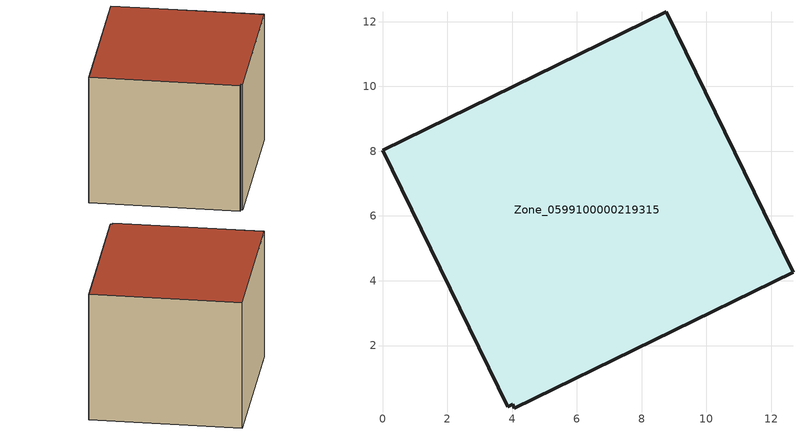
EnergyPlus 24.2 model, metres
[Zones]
Zone_0599100000219315
 floor ground (C_G): 4.02,0.19 3.87,0.12 0,8.03 8.75,12.3 12.67,4.26 4.07,0.07 z0
 wall outside (C_F): 12.67,4.26 8.75,12.3 0,8.03 3.87,0.12 4.02,0.19 4.07,0.07 12.67,4.26 z0:8.01
 roof outside (C_R): 4.07,0.07 12.67,4.26 8.75,12.3 0,8.03 3.87,0.12 4.02,0.19 z8.01
[BUILDING]
Pand.0599100000219315: North Axis=0; Terrain=City; Loads Convergence Tolerance Value=0.04; Temperature Convergence Tolerance Value=0.4; Solar Distribution=FullExterior; Maximum Number of Warmup Days=25; Minimum Number of Warmup Days=1
[Site:Location]
Rotterdam.The.Hague.AP_ZH_NLD Design_Conditions: Latitude=51.96; Longitude=4.45; Time Zone=1; Elevation=-4.5
[SITE:GROUNDTEMPERATURE:BUILDINGSURFACE]
18, 18, 18, 18, 18, 18, 18, 18, 18, 18, 18, 18
[MATERIAL] Thermal Absorptance=0.9; Solar Absorptance=0.7; Visible Absorptance=0.7
Name | Roughness | Thickness | Conductivity | Density | Specific Heat
G.TC.1965-1974 | MediumSmooth | 0.15 | 0.882353 | 540 | 1210
F.TC.1965-1974 | Rough | 0.3 | 0.697674 | 1920 | 840
R.TC.1965-1974 | MediumRough | 0.2 | 0.232558 | 1500 | 1000
[CONSTRUCTION]
C_G: G.TC.1965-1974
C_F: F.TC.1965-1974
C_R: R.TC.1965-1974
[ZONE]
Zone_0599100000219315: Type=1; Multiplier=1; Ceiling Height=Autocalculate; Volume=Autocalculate; Floor Area=autocalculate; Part of Total Floor Area=Yes
[ZONEINFILTRATION:DESIGNFLOWRATE]
Infil_Zone_0599100000219315: Zone or ZoneList or Space or SpaceList=Zone_0599100000219315; Schedule=AlwaysOn; Design Flow Rate Calculation Method=Flow/Area; Flow Rate per Floor Area=0.003; Constant Term Coefficient=1; Temperature Term Coefficient=0; Velocity Term Coefficient=0; Velocity Squared Term Coefficient=0
[HVACTEMPLATE:ZONE:IDEALLOADSAIRSYSTEM]
Zone_0599100000219315: Maximum Heating Supply Air Temperature=50; Minimum Cooling Supply Air Temperature=13; Maximum Heating Supply Air Humidity Ratio=0.0156; Minimum Cooling Supply Air Humidity Ratio=0.0077; Heating Limit=NoLimit; Cooling Limit=NoLimit; Dehumidification Control Type=ConstantSensibleHeatRatio; Cooling Sensible Heat Ratio=0.7; Dehumidification Setpoint=60; Humidification Control Type=None; Humidification Setpoint=30; Outdoor Air Method=None; Outdoor Air Flow Rate per Person=0.00944; Outdoor Air Flow Rate per Zone Floor Area=0; Outdoor Air Flow Rate per Zone=0; Demand Controlled Ventilation Type=None; Outdoor Air Economizer Type=NoEconomizer; Heat Recovery Type=None; Sensible Heat Recovery Effectiveness=0.7; Latent Heat Recovery Effectiveness=0.65
[ZONECONTROL:THERMOSTAT]
ThermostatControl_Zone_0599100000219315: Zone or ZoneList=Zone_0599100000219315; Control Type Schedule=DualSetpointControlType; Control 1=Thermostat_Zone_0599100000219315; Temperature Difference Between Cutout And Setpoint=0
[THERMOSTATSETPOINT:DUALSETPOINT]
Thermostat_Zone_0599100000219315: Heating Setpoint Temperature Schedule=HeatingSetpoint_Zone_0599100000219315; Cooling Setpoint Temperature Schedule=CoolingSetpoint_Zone_0599100000219315
[SCHEDULE:COMPACT]
HeatingSetpoint_Zone_0599100000219315: Through: 12/31, For: AllDays, Until: 24:00, 21
CoolingSetpoint_Zone_0599100000219315: Through: 12/31, For: AllDays, Until: 24:00, 24
DualSetpointControlType: Through: 12/31, For: AllDays, Until: 24:00, 4
AlwaysOn: Through: 12/31, For: AllDays, Until: 24:00, 1
